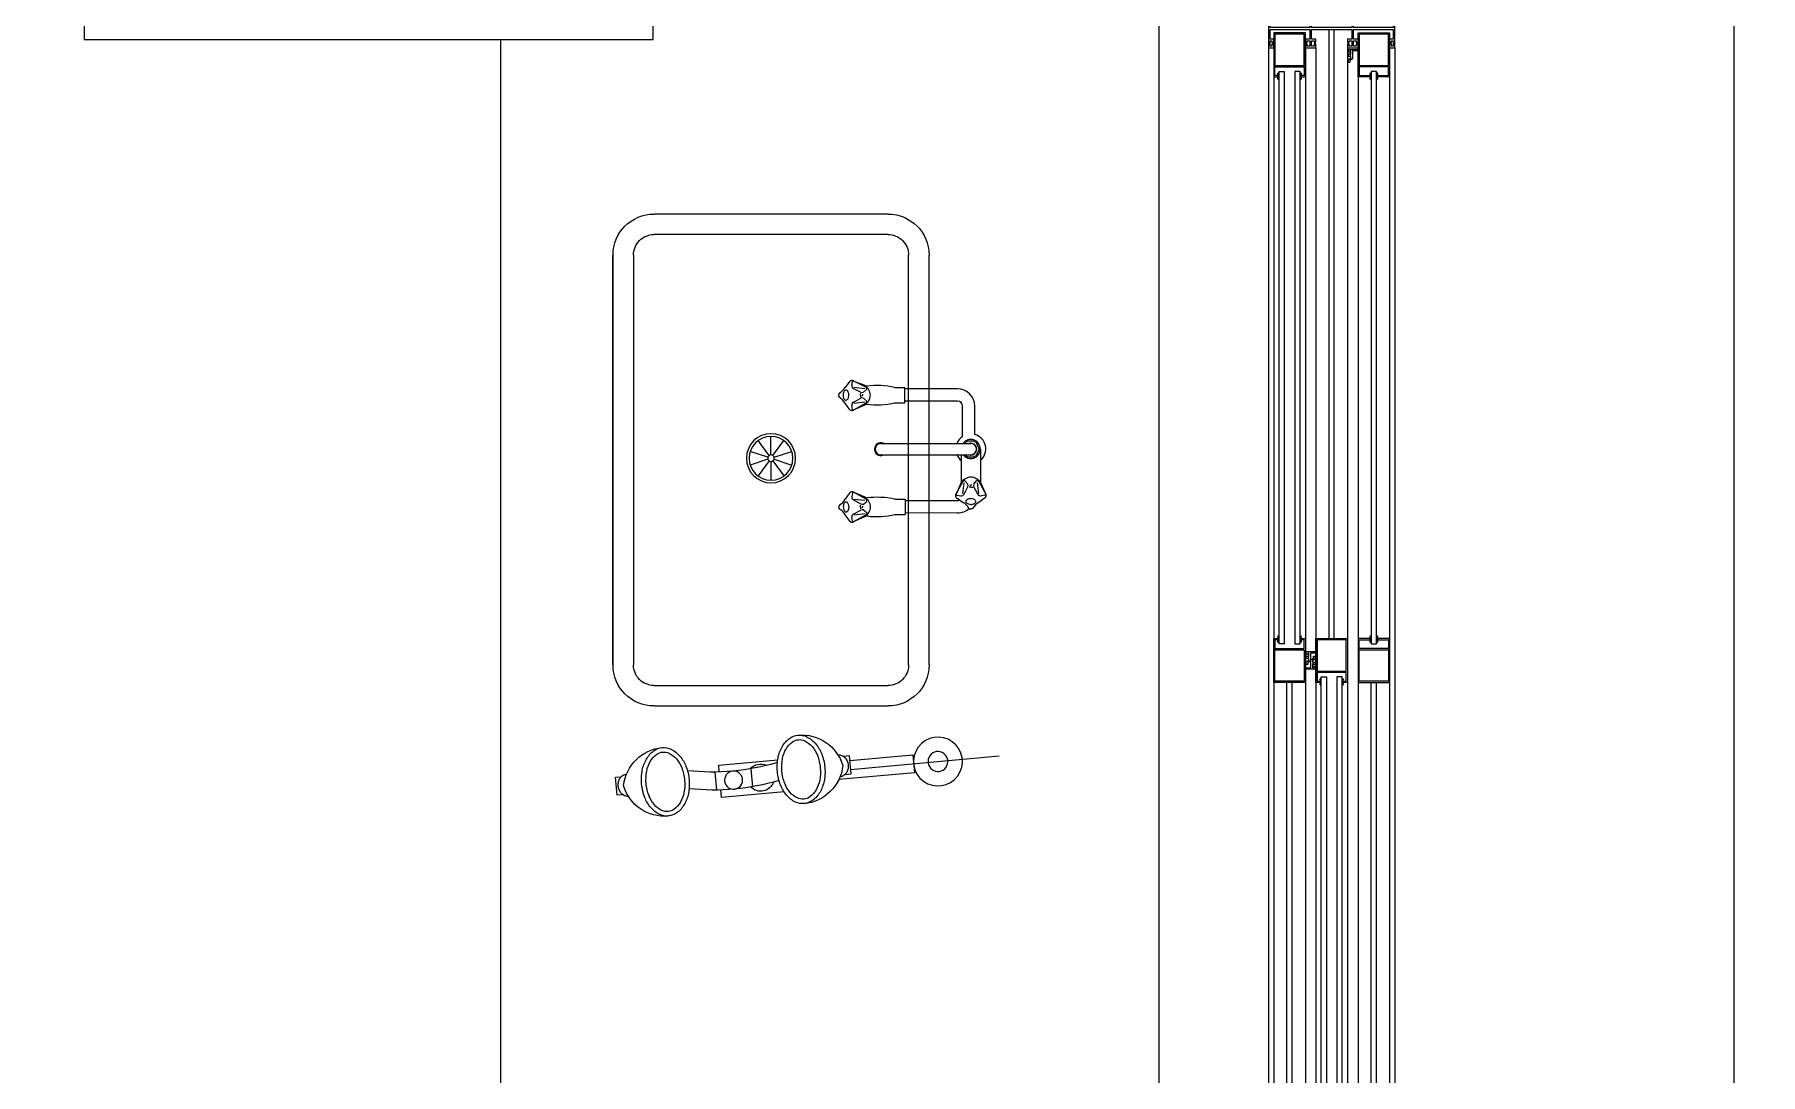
# Model space of a CAD drawing. Header units: millimetres. Extents: x -661525 to 498941, y 282148 to 1359693.
# Drawn here: x -225120 to -223154, y 611056 to 612241 of the extents above; entities that cross this region are included whole.
import ezdxf

# ---------------------------------------------------------------- set-up
doc = ezdxf.new("R2010")
doc.units = ezdxf.units.MM
doc.header["$LTSCALE"] = 2.5
doc.layers.get('0').update_dxf_attribs({"linetype": 'CONTINUOUS'})
for name, color, linetype in [('A-ALU-SECTION', 11, 'CONTINUOUS'), ('A-ANNO-DIMS-100', 11, 'CONTINUOUS'), ('A-ELEV', 8, 'CONTINUOUS'), ('A-ELEV-MEDM', 34, 'CONTINUOUS'), ('A-ELEV-THIN', 8, 'CONTINUOUS'), ('A-GLAZ', 5, 'CONTINUOUS'), ('A-WALL-JAMB', 11, 'CONTINUOUS'), ('A-WALL-PLAS', 8, 'CONTINUOUS'), ('I-FURN', 14, 'CONTINUOUS'), ('I-SECT', 3, 'CONTINUOUS')]:
    doc.layers.add(name, color=color, linetype=linetype)
doc.layers.add('lab furniture', color=34, linetype='CONTINUOUS', lineweight=18)
doc.layers.add('Wall - Stone Hatch', color=252, linetype='CONTINUOUS', lineweight=13)

# ---------------------------------------------------------------- blocks, each defined once
blk = doc.blocks.new('W06-144')
at = {"layer": 'Wall - Stone Hatch'}
h = blk.add_hatch(dxfattribs=at)
h.set_pattern_fill('ANSI36', color=8, scale=0.8, style=0)
h.set_pattern_definition([(45, (321517.9877, 982238.3313), (1.3470384, 4.9391409), [6.35, -1.27, 0, -1.27])])
h.paths.add_polyline_path([(324665.8, 973997.4), (324665.8, 974135.4), (324646.8, 974135.4), (324646.8, 973997.4)], flags=16)
h.paths.add_polyline_path([(324668.8, 973994.4), (324668.8, 974138.4), (324643.8, 974138.4), (324643.8, 973994.4)])
h = blk.add_hatch(dxfattribs=at)
h.set_pattern_fill('ANSI36', color=8, scale=0.8, style=0)
h.set_pattern_definition([(45, (322783.7761, 973994.366), (1.3470384, 4.9391409), [6.35, -1.27, 0, -1.27])])
h.paths.add_polyline_path([(326121.8, 973997.4), (326121.8, 974135.4), (326140.8, 974135.4), (326140.8, 973997.4)], flags=16)
h.paths.add_polyline_path([(326118.8, 973994.4), (326118.8, 974138.4), (326143.8, 974138.4), (326143.8, 973994.4)])
at = {"layer": 'A-ALU-SECTION', "color": 8}
for points in [[(324727.8, 974127.7), (324726.4, 974127.7), (324726.4, 974131), (324716.4, 974131), (324716.4, 974097.8), (324726.4, 974097.8), (324726.4, 974101), (324727.8, 974101), (324727.8, 974096.4), (324677.8, 974096.4), (324677.8, 974132.4), (324727.8, 974132.4), (324727.8, 974127.7)], [(324715, 974097.8), (324679.2, 974097.8), (324679.2, 974131), (324715, 974131), (324715, 974097.8)], [(325367.4, 974127.7), (325368.8, 974127.7), (325368.8, 974131), (325378.8, 974131), (325378.8, 974097.8), (325368.8, 974097.8), (325368.8, 974101), (325367.4, 974101), (325367.4, 974096.4), (325400.7, 974096.4), (325400.7, 974090.2), (325391.9, 974090.2), (325389.9, 974087.2), (325387.6, 974087.2), (325387.6, 974085.4), (325390.9, 974085.4), (325392.9, 974088.4), (325394.5, 974088.4), (325394.5, 974085.4), (325397.3, 974085.4), (325397.3, 974087.2), (325396.3, 974087.2), (325396.3, 974088.4), (325400.7, 974088.4), (325400.7, 974087.2), (325399.3, 974087.2), (325399.3, 974085.4), (325402.5, 974085.4), (325402.5, 974096.4), (325417.4, 974096.4), (325417.4, 974132.4), (325367.4, 974132.4), (325367.4, 974127.7)], [(325380.2, 974097.8), (325416, 974097.8), (325416, 974131), (325380.2, 974131), (325380.2, 974097.8)], [(325417.4, 974053), (325416, 974053), (325416, 974049.8), (325406, 974049.8), (325406, 974083), (325416, 974083), (325416, 974079.7), (325417.4, 974079.7), (325417.4, 974084.4), (325384.1, 974084.4), (325384.1, 974090.6), (325393, 974090.6), (325395, 974093.6), (325397.2, 974093.6), (325397.2, 974095.4), (325394, 974095.4), (325392, 974092.4), (325390.3, 974092.4), (325390.3, 974095.4), (325387.5, 974095.4), (325387.5, 974093.6), (325388.5, 974093.6), (325388.5, 974092.4), (325384.1, 974092.4), (325384.1, 974093.6), (325385.5, 974093.6), (325385.5, 974095.4), (325382.3, 974095.4), (325382.3, 974084.4), (325367.4, 974084.4), (325367.4, 974048.4), (325417.4, 974048.4), (325417.4, 974053)], [(325404.6, 974049.8), (325368.8, 974049.8), (325368.8, 974083), (325404.6, 974083), (325404.6, 974049.8)], [(326059.8, 974079.7), (326061.2, 974079.7), (326061.2, 974083), (326071.2, 974083), (326071.2, 974049.8), (326061.2, 974049.8), (326061.2, 974053), (326059.8, 974053), (326059.8, 974048.4), (326089.2, 974048.4), (326089.2, 974042.2), (326080.4, 974042.2), (326078.4, 974039.2), (326076.1, 974039.2), (326076.1, 974037.4), (326079.3, 974037.4), (326081.3, 974040.4), (326083, 974040.4), (326083, 974037.4), (326085.8, 974037.4), (326085.8, 974039.2), (326084.8, 974039.2), (326084.8, 974040.4), (326089.2, 974040.4), (326089.2, 974039.2), (326087.8, 974039.2), (326087.8, 974037.4), (326091, 974037.4), (326091, 974048.4), (326109.8, 974048.4), (326109.8, 974084.4), (326059.8, 974084.4), (326059.8, 974079.7)], [(326072.6, 974049.8), (326108.4, 974049.8), (326108.4, 974083), (326072.6, 974083), (326072.6, 974049.8)], [(324727.8, 974014), (324726.4, 974014), (324726.4, 974001.8), (324716.4, 974001.8), (324716.4, 974035), (324726.4, 974035), (324726.4, 974022.7), (324727.8, 974022.7), (324727.8, 974036.4), (324698.4, 974036.4), (324698.4, 974042.6), (324707.2, 974042.6), (324709.2, 974045.6), (324711.5, 974045.6), (324711.5, 974047.4), (324708.2, 974047.4), (324706.2, 974044.4), (324704.6, 974044.4), (324704.6, 974047.4), (324701.8, 974047.4), (324701.8, 974045.6), (324702.8, 974045.6), (324702.8, 974044.4), (324698.4, 974044.4), (324698.4, 974045.6), (324699.8, 974045.6), (324699.8, 974047.4), (324696.6, 974047.4), (324696.6, 974036.4), (324677.8, 974036.4), (324677.8, 974000.4), (324727.8, 974000.4), (324727.8, 974014)], [(324715, 974001.8), (324679.2, 974001.8), (324679.2, 974035), (324715, 974035), (324715, 974001.8)], [(325367.4, 974014), (325368.8, 974014), (325368.8, 974001.8), (325378.8, 974001.8), (325378.8, 974035), (325368.8, 974035), (325368.8, 974022.7), (325367.4, 974022.7), (325367.4, 974036.4), (325417.4, 974036.4), (325417.4, 974000.4), (325367.4, 974000.4), (325367.4, 974014)], [(325380.2, 974001.8), (325416, 974001.8), (325416, 974035), (325380.2, 974035), (325380.2, 974001.8)]]:
    blk.add_lwpolyline(points, dxfattribs=at)
blk.add_lwpolyline([(325373.6, 974015.4), (324721.6, 974015.4), (324721.6, 974021.4), (325373.6, 974021.4)], close=True, dxfattribs=at)
at = {"layer": 'A-ELEV-MEDM', "color": 8}
for centre, start, end in [((324724.4, 974126.4), 359.7081, 180.2928), ((324727.1, 974126.4), 359.1234, 180.8775), ((324729.8, 974126.4), 359.1234, 180.8775), ((325365.4, 974126.4), 359.1225, 180.8766), ((325368.1, 974126.4), 359.1225, 180.8766), ((325370.8, 974126.4), 359.7072, 180.2919), ((324724.4, 974102.4), 179.7081, 0.2928), ((324727.1, 974102.4), 179.1234, 0.8775), ((324729.8, 974102.4), 179.1234, 0.8775), ((325365.4, 974102.4), 179.1225, 0.8766), ((325368.1, 974102.4), 179.1225, 0.8766), ((325370.8, 974102.4), 179.7072, 0.2919), ((325414, 974078.4), 359.7081, 180.2928), ((325416.7, 974078.4), 359.1234, 180.8775), ((325419.4, 974078.4), 359.1234, 180.8775), ((326057.8, 974078.4), 359.1225, 180.8766), ((326060.5, 974078.4), 359.1225, 180.8766), ((326063.2, 974078.4), 359.7072, 180.2919), ((325414, 974054.4), 179.7081, 0.2928), ((325416.7, 974054.4), 179.1234, 0.8775), ((325419.4, 974054.4), 179.1234, 0.8775), ((326057.8, 974054.4), 179.1225, 0.8766), ((326060.5, 974054.4), 179.1225, 0.8766), ((326063.2, 974054.4), 179.7072, 0.2919), ((324724.4, 974021.3), 359.7081, 180.2928), ((324724.4, 974015.4), 179.7072, 0.2919), ((324727.1, 974021.4), 359.1234, 180.8775), ((324727.1, 974015.4), 179.1225, 0.8766), ((324729.8, 974021.4), 359.1234, 180.8775), ((324729.8, 974015.4), 179.1225, 0.8766), ((325365.4, 974021.4), 359.1225, 180.8766), ((325365.4, 974015.4), 179.1234, 0.8775), ((325368.1, 974021.4), 359.1225, 180.8766), ((325368.1, 974015.4), 179.1234, 0.8775), ((325370.8, 974021.3), 359.7072, 180.2919), ((325370.8, 974015.4), 179.7081, 0.2928)]:
    blk.add_arc(centre, 1.34, start, end, dxfattribs=at)
at = {"layer": 'A-ELEV-THIN', "color": 8}
for p, q in [((324665.8, 974135.4), (324646.8, 973997.4)), ((324646.8, 974135.4), (324665.8, 973997.4)), ((324694.8, 974138.4), (326092.8, 974138.4)), ((324694.8, 974132.4), (326092.8, 974132.4)), ((326121.8, 974135.4), (326140.8, 973997.4)), ((326140.8, 974135.4), (326121.8, 973997.4)), ((326113.8, 974117.4), (325417.4, 974117.4)), ((326113.8, 974111.4), (325417.4, 974111.4)), ((324694.8, 974096.4), (326092.8, 974096.4)), ((325367.4, 974069.4), (324673.8, 974069.4)), ((324694.8, 974084.4), (326092.8, 974084.4)), ((325367.4, 974063.4), (324673.8, 974063.4)), ((324694.8, 974048.4), (326092.8, 974048.4)), ((324694.8, 974036.4), (326092.8, 974036.4)), ((326113.8, 974021.4), (325417.4, 974021.4)), ((326113.8, 974015.4), (325417.4, 974015.4)), ((324694.8, 974000.4), (326092.8, 974000.4)), ((324694.8, 973994.4), (326092.8, 973994.4))]:
    blk.add_line(p, q, dxfattribs=at)
at = {"layer": 'A-GLAZ', "color": 4}
for points in [[(325373.6, 974126.4), (324721.6, 974126.4), (324721.6, 974120.4), (325373.6, 974120.4)], [(325373.6, 974102.4), (324721.6, 974102.4), (324721.6, 974108.4), (325373.6, 974108.4)], [(326066, 974078.4), (325411.2, 974078.4), (325411.2, 974072.4), (326066, 974072.4)], [(326066, 974054.4), (325411.2, 974054.4), (325411.2, 974060.4), (326066, 974060.4)]]:
    blk.add_lwpolyline(points, close=True, dxfattribs=at)
at = {"layer": 'A-WALL-JAMB', "color": 8}
for points in [[(324668.8, 973994.4), (324668.8, 974138.4), (324643.8, 974138.4), (324643.8, 973994.4), (324668.8, 973994.4)], [(326118.8, 973994.4), (326118.8, 974138.4), (326143.8, 974138.4), (326143.8, 973994.4), (326118.8, 973994.4)]]:
    blk.add_lwpolyline(points, dxfattribs=at)
for points in [[(324665.8, 973997.4), (324665.8, 974135.4), (324646.8, 974135.4), (324646.8, 973997.4)], [(326121.8, 973997.4), (326121.8, 974135.4), (326140.8, 974135.4), (326140.8, 973997.4)]]:
    blk.add_lwpolyline(points, close=True, dxfattribs=at)
at = {"layer": 'I-SECT', "color": 8}
for points in [[(324673.8, 974041.4), (324673.8, 973996.4), (324684.8, 973996.4), (324684.8, 974000.4), (324688.8, 974000.4), (324688.8, 973998.4), (324686.8, 973998.4), (324686.8, 973996.4), (324692.8, 973996.4), (324692.8, 973998.4), (324690.8, 973998.4), (324690.8, 974000.4), (324694.8, 974000.4), (324694.8, 973994.4), (324668.8, 973994.4), (324668.8, 973996.4), (324671.8, 973996.4), (324671.8, 974041.4), (324668.8, 974041.4), (324668.8, 974043.4), (324671.8, 974043.4), (324671.8, 974089.4), (324668.8, 974089.4), (324668.8, 974091.4), (324671.8, 974091.4), (324671.8, 974136.4), (324668.8, 974136.4), (324668.8, 974138.4), (324694.8, 974138.4), (324694.8, 974132.4), (324690.8, 974132.4), (324690.8, 974134.4), (324692.8, 974134.4), (324692.8, 974136.4), (324686.8, 974136.4), (324686.8, 974134.4), (324688.8, 974134.4), (324688.8, 974132.4), (324684.8, 974132.4), (324684.8, 974136.4), (324673.8, 974136.4), (324673.8, 974091.4), (324684.8, 974091.4), (324684.8, 974096.4), (324688.8, 974096.4), (324688.8, 974094.4), (324686.8, 974094.4), (324686.8, 974091.4), (324692.8, 974091.4), (324692.8, 974094.4), (324690.8, 974094.4), (324690.8, 974096.4), (324694.8, 974096.4), (324694.8, 974084.4), (324690.8, 974084.4), (324690.8, 974086.4), (324692.8, 974086.4), (324692.8, 974089.4), (324686.8, 974089.4), (324686.8, 974086.4), (324688.8, 974086.4), (324688.8, 974084.4), (324684.8, 974084.4), (324684.8, 974089.4), (324673.8, 974089.4), (324673.8, 974043.4), (324684.8, 974043.4), (324684.8, 974048.4), (324688.8, 974048.4), (324688.8, 974046.4), (324686.8, 974046.4), (324686.8, 974043.4), (324692.8, 974043.4), (324692.8, 974046.4), (324690.8, 974046.4), (324690.8, 974048.4), (324694.8, 974048.4), (324694.8, 974036.4), (324690.8, 974036.4), (324690.8, 974038.4), (324692.8, 974038.4), (324692.8, 974041.4), (324686.8, 974041.4), (324686.8, 974038.4), (324688.8, 974038.4), (324688.8, 974036.4), (324684.8, 974036.4), (324684.8, 974041.4), (324673.8, 974041.4)], [(326113.8, 974041.4), (326113.8, 973996.4), (326102.8, 973996.4), (326102.8, 974000.4), (326098.8, 974000.4), (326098.8, 973998.4), (326100.8, 973998.4), (326100.8, 973996.4), (326094.8, 973996.4), (326094.8, 973998.4), (326096.8, 973998.4), (326096.8, 974000.4), (326092.8, 974000.4), (326092.8, 973994.4), (326118.8, 973994.4), (326118.8, 973996.4), (326115.8, 973996.4), (326115.8, 974041.4), (326118.8, 974041.4), (326118.8, 974043.4), (326115.8, 974043.4), (326115.8, 974089.4), (326118.8, 974089.4), (326118.8, 974091.4), (326115.8, 974091.4), (326115.8, 974136.4), (326118.8, 974136.4), (326118.8, 974138.4), (326092.8, 974138.4), (326092.8, 974132.4), (326096.8, 974132.4), (326096.8, 974134.4), (326094.8, 974134.4), (326094.8, 974136.4), (326100.8, 974136.4), (326100.8, 974134.4), (326098.8, 974134.4), (326098.8, 974132.4), (326102.8, 974132.4), (326102.8, 974136.4), (326113.8, 974136.4), (326113.8, 974091.4), (326102.8, 974091.4), (326102.8, 974096.4), (326098.8, 974096.4), (326098.8, 974094.4), (326100.8, 974094.4), (326100.8, 974091.4), (326094.8, 974091.4), (326094.8, 974094.4), (326096.8, 974094.4), (326096.8, 974096.4), (326092.8, 974096.4), (326092.8, 974084.4), (326096.8, 974084.4), (326096.8, 974086.4), (326094.8, 974086.4), (326094.8, 974089.4), (326100.8, 974089.4), (326100.8, 974086.4), (326098.8, 974086.4), (326098.8, 974084.4), (326102.8, 974084.4), (326102.8, 974089.4), (326113.8, 974089.4), (326113.8, 974043.4), (326102.8, 974043.4), (326102.8, 974048.4), (326098.8, 974048.4), (326098.8, 974046.4), (326100.8, 974046.4), (326100.8, 974043.4), (326094.8, 974043.4), (326094.8, 974046.4), (326096.8, 974046.4), (326096.8, 974048.4), (326092.8, 974048.4), (326092.8, 974036.4), (326096.8, 974036.4), (326096.8, 974038.4), (326094.8, 974038.4), (326094.8, 974041.4), (326100.8, 974041.4), (326100.8, 974038.4), (326098.8, 974038.4), (326098.8, 974036.4), (326102.8, 974036.4), (326102.8, 974041.4), (326113.8, 974041.4)]]:
    blk.add_lwpolyline(points, dxfattribs=at)

msp = doc.modelspace()

# ---------------------------------------------------------------- linework, layer by layer
at = {"color": 1, "linetype": 'ByBlock'}
for p, q in [((-224191.7, 611413.9), (-224119.9, 611420.4)), ((-224119.9, 611420.4), (-224118, 611399.9)), ((-224345.6, 611400.7), (-224343.7, 611380.2)), ((-224341.1, 611408.5), (-224273.8, 611414.7)), ((-224340.4, 611400.8), (-224341.1, 611408.5)), ((-224304.6, 611404.4), (-224302.7, 611383.9)), ((-224118, 611399.9), (-224204.2, 611392.1)), ((-224192.2, 611419), (-224198.9, 611418.4)), ((-224190.3, 611398.5), (-224192.2, 611419)), ((-224190.8, 611403.6), (-224021.6, 611419.1)), ((-224458.8, 611394.7), (-224452, 611395.3)), ((-224456.9, 611374.2), (-224458.8, 611394.7)), ((-224337.8, 611371.6), (-224338.6, 611380.3)), ((-224197.1, 611397.9), (-224190.3, 611398.5)), ((-224450.1, 611374.8), (-224456.9, 611374.2)), ((-224266.6, 611378.1), (-224337.8, 611371.6))]:
    msp.add_line(p, q, dxfattribs=at)
at = {"color": 1, "linetype": 'ByBlock', "extrusion": (0, 0, -1)}
for centre, major_axis, start_param, end_param in [((-224242.5, 611414.5), (22.3, 20.5), 4.398881, 4.824919), ((-224249, 611423.6), (14.1, 12.9), 4.824921, 5.36347), ((-224246.4, 611394), (36, 33), 5.364691, 6.734164), ((-224249, 611423.6), (14.1, 12.9), 5.363474, 5.902023), ((-224253.9, 611413.5), (22.3, 20.5), 5.90202, 6.328058), ((-224091.3, 611412.7), (20.5, 18.8), 1.570795, 7.85398), ((-224400.9, 611379.9), (36, 33), 3.992775, 5.362248), ((-224397.1, 611400.4), (22.3, 20.5), 4.398884, 4.824922), ((-224397.1, 611400.4), (18.5, 17), 4.398882, 4.82492), ((-224403.6, 611409.5), (14.1, 12.9), 4.824916, 5.363465), ((-224403.6, 611409.5), (10.3, 9.5), 4.824925, 5.363474), ((-224403.6, 611409.5), (14.1, 12.9), 5.363471, 5.902021), ((-224403.6, 611409.5), (10.3, 9.5), 5.363476, 5.902026), ((-224408.5, 611399.4), (18.5, 17), 5.90202, 6.328058), ((-224408.5, 611399.4), (22.3, 20.5), 5.902018, 6.328056), ((-224232.9, 611409.1), (30.5, 27.9), 4.072319, 4.398882), ((-224232.9, 611409.1), (26.7, 24.5), 4.072311, 4.398875), ((-224242.5, 611414.5), (18.5, 17), 4.398882, 4.82492), ((-224249, 611423.6), (10.3, 9.5), 4.824918, 5.363468), ((-224249, 611423.6), (10.3, 9.5), 5.363468, 5.902018), ((-224253.9, 611413.5), (18.5, 17), 5.902018, 6.328055), ((-224262.3, 611406.4), (26.7, 24.5), 0.044871, 0.371435), ((-224262.3, 611406.4), (30.5, 27.9), 0.044872, 0.371435), ((-224276.2, 611401), (37.7, 34.5), 0.371421, 0.651067), ((-224276.2, 611401), (41.5, 38), 0.371434, 0.65108), ((-224204.4, 611411.4), (6.49, 5.95), 5.363466, 5.824853), ((-224205.1, 611409.5), (8.01, 7.34), 5.824846, 6.239637), ((-224091.3, 611412.7), (8.35, 7.65), 1.570797298100033, 7.85398260527962), ((-224372.8, 611392.2), (41.5, 38), 3.792684, 4.072329), ((-224387.5, 611395), (30.5, 27.9), 4.072318, 4.398882), ((-224372.8, 611392.2), (37.7, 34.5), 3.792678, 4.072324), ((-224387.5, 611395), (26.7, 24.5), 4.072321, 4.398885), ((-224416.9, 611392.3), (26.7, 24.5), 0.044872, 0.371435), ((-224416.9, 611392.3), (30.5, 27.9), 0.04487, 0.371433), ((-224430.8, 611386.9), (37.7, 34.5), 0.371438, 0.651084), ((-224430.8, 611386.9), (41.5, 38), 0.371424, 0.65107), ((-224348.6, 611660.3), (191.4, 175.4), 2.022399, 2.421354), ((-224324.1, 611391.5), (7.59, 6.96), 1.570797, 7.853982), ((-224293.3, 611394.3), (11.4, 10.4), 4.592533, 5.906518), ((-224218.2, 611406.3), (41.5, 38), 3.792666, 4.072311), ((-224218.2, 611406.3), (41.5, 38), 3.513034, 3.792679), ((-224218.2, 611406.3), (37.7, 34.5), 3.792678, 4.072324), ((-224218.2, 611406.3), (37.7, 34.5), 3.513023, 3.792668), ((-224248.2, 611413.3), (36, 33), 0.851183, 2.220656), ((-224276.2, 611401), (37.7, 34.5), 0.651074, 0.930719), ((-224276.2, 611401), (41.5, 38), 0.651082, 0.930727), ((-224206.4, 611408.2), (9.38, 8.6), 6.239653, 6.601973), ((-224206.3, 611406.6), (9.38, 8.6), 0.983373, 1.345693), ((-224208.6, 611407.2), (11.1, 10.2), 0.318779, 0.651076), ((-224208.6, 611407.2), (11.1, 10.2), 0.651088, 0.983385), ((-224440.5, 611386.1), (11.1, 10.2), 3.792683, 4.12498), ((-224440.5, 611386.1), (11.1, 10.2), 3.460372, 3.792669), ((-224442.8, 611386.6), (9.38, 8.6), 4.124965, 4.487286), ((-224444.3, 611387.7), (8.01, 7.34), 4.487289, 4.90208), ((-224445.4, 611389.4), (6.49, 5.95), 4.90208, 5.363468), ((-224402.7, 611399.2), (36, 33), 2.223098, 3.592571), ((-224372.8, 611392.2), (41.5, 38), 3.513035, 3.79268), ((-224372.8, 611392.2), (37.7, 34.5), 3.513024, 3.79267), ((-224430.8, 611386.9), (37.7, 34.5), 0.651077, 0.930722), ((-224430.8, 611386.9), (41.5, 38), 0.651072, 0.930718), ((-224346.7, 611639.8), (191.4, 175.4), 2.022399, 2.421354), ((-224293.3, 611394.3), (11.4, 10.4), 1.07652, 3.120709), ((-224232.1, 611400.9), (30.5, 27.9), 3.186463, 3.513026), ((-224232.1, 611400.9), (26.7, 24.5), 3.186464, 3.513028), ((-224252, 611392.8), (18.5, 17), 1.257289, 1.683326), ((-224261.6, 611398.2), (26.7, 24.5), 0.930735, 1.257299), ((-224261.6, 611398.2), (30.5, 27.9), 0.930728, 1.257292), ((-224203.7, 611403.8), (6.49, 5.95), 1.760489, 2.221877), ((-224204.8, 611405.6), (8.01, 7.34), 1.345701, 1.760492), ((-224442.6, 611385.1), (9.38, 8.6), 3.098054, 3.460374), ((-224443.9, 611383.8), (8.01, 7.34), 2.683259, 3.09805), ((-224444.7, 611381.8), (6.49, 5.95), 2.221883, 2.68327), ((-224386.7, 611386.8), (30.5, 27.9), 3.186465, 3.513028), ((-224386.7, 611386.8), (26.7, 24.5), 3.186465, 3.513029), ((-224395.2, 611379.7), (22.3, 20.5), 2.760425, 3.186463), ((-224395.2, 611379.7), (18.5, 17), 2.760424, 3.186461), ((-224406.6, 611378.7), (18.5, 17), 1.257288, 1.683326), ((-224406.6, 611378.7), (22.3, 20.5), 1.257291, 1.683328), ((-224416.2, 611384.1), (26.7, 24.5), 0.930721, 1.257285), ((-224416.2, 611384.1), (30.5, 27.9), 0.930728, 1.257292), ((-224240.6, 611393.8), (22.3, 20.5), 2.760426, 3.186463), ((-224240.6, 611393.8), (18.5, 17), 2.760427, 3.186465), ((-224245.4, 611383.8), (14.1, 12.9), 2.221877, 2.760426), ((-224245.4, 611383.8), (10.3, 9.5), 2.221869, 2.760419), ((-224245.4, 611383.8), (10.3, 9.5), 1.683327, 2.221877), ((-224245.4, 611383.8), (14.1, 12.9), 1.683329, 2.221879), ((-224252, 611392.8), (22.3, 20.5), 1.25729, 1.683328), ((-224400, 611369.7), (14.1, 12.9), 2.221874, 2.760423), ((-224400, 611369.7), (10.3, 9.5), 2.221878, 2.760427), ((-224400, 611369.7), (10.3, 9.5), 1.68333, 2.221879), ((-224400, 611369.7), (14.1, 12.9), 1.683327, 2.221876)]:
    msp.add_ellipse(centre, major_axis=major_axis, ratio=0.999997, start_param=start_param, end_param=end_param, dxfattribs=at)
at = {"layer": 'A-ANNO-DIMS-100'}
msp.add_lwpolyline([(-231973.4, 608044.1), (-230639.7, 608044.1), (-222180.3, 608044.1), (-222180.3, 622856.4), (-233539.7, 622856.4), (-233539.7, 621856.4), (-223184.7, 621856.4), (-223184.7, 609989.8), (-232569.7, 607912.1)], dxfattribs=at)
at = {"layer": 'A-ELEV'}
for points in [[(-223184.7, 620746.4), (-223184.7, 610806.4)], [(-223839.7, 612252.4), (-223839.7, 610776.4), (-223826.7, 610776.4)]]:
    msp.add_lwpolyline(points, dxfattribs=at)
at = {"layer": 'A-WALL-PLAS'}
msp.add_lwpolyline([(-223720.7, 613588.4), (-223720.7, 613600.4), (-223838.7, 613600.4), (-223838.7, 613482.7), (-225063.7, 613482.7), (-225063.7, 612234.7), (-224415.7, 612234.7), (-224415.7, 612252.4), (-223720.7, 612252.4), (-223720.7, 612264.4)], dxfattribs=at)
at = {"layer": 'I-FURN'}
msp.add_line((-224589.7, 612234.7), (-224589.7, 610340.4), dxfattribs=at)
at = {"layer": 'lab furniture', "color": 8}
for p, q in [((-224148.1, 612036), (-224414.8, 612036)), ((-224148.1, 612012.7), (-224414.8, 612012.7)), ((-224461.5, 611989.4), (-224461.5, 611522.6)), ((-224461.5, 611522.6), (-224461.5, 611989.4)), ((-224438.1, 611989.4), (-224438.1, 611522.6)), ((-224124.8, 611802.6), (-224124.8, 611989.4)), ((-224101.5, 611802.7), (-224101.5, 611989.4)), ((-224191.7, 611845.7), (-224197.1, 611838.7)), ((-224188.9, 611845.1), (-224189.6, 611841.4)), ((-224173.4, 611838.9), (-224187.7, 611846.1)), ((-224187.5, 611837.6), (-224179.2, 611833.3)), ((-224187.2, 611838.8), (-224174.7, 611837.3)), ((-224174.4, 611840.9), (-224186.1, 611845.2)), ((-224176.3, 611833.1), (-224172.7, 611836.2)), ((-224140.6, 611838.6), (-224129, 611838.6)), ((-224129, 611821.2), (-224129, 611838.6)), ((-224069.1, 611837), (-224129, 611836.9)), ((-224204.3, 611831.2), (-224204.3, 611829.8)), ((-224204.3, 611828.4), (-224204.3, 611829.8)), ((-224191.6, 611813.2), (-224197.1, 611820.9)), ((-224188.8, 611813.7), (-224189.5, 611818.2)), ((-224173.3, 611820.7), (-224187.6, 611812.8)), ((-224187.5, 611822), (-224179.2, 611826.3)), ((-224187.2, 611820.8), (-224174.7, 611822.3)), ((-224174.4, 611818.7), (-224186, 611813.7)), ((-224179.6, 611829.8), (-224179.7, 611831.9)), ((-224179.6, 611829.8), (-224179.7, 611827.7)), ((-224177.4, 611830.9), (-224177.3, 611829.8)), ((-224177.4, 611828.7), (-224177.3, 611829.8)), ((-224176.3, 611826.5), (-224172.7, 611823.4)), ((-224140.6, 611821.2), (-224129, 611821.2)), ((-224069.1, 611823), (-224129, 611822.9)), ((-224063.3, 611782.7), (-224063.3, 611817.3)), ((-224049.3, 611784.9), (-224049.3, 611817.3)), ((-224124.8, 611522.6), (-224124.8, 611807.3)), ((-224101.5, 611522.6), (-224101.5, 611807.3)), ((-224283.7, 611761), (-224296.1, 611778.1)), ((-224281.5, 611761.7), (-224281.5, 611782.9)), ((-224279.3, 611761), (-224266.8, 611778.1)), ((-224156.2, 611774.8), (-224053.9, 611775)), ((-224059.9, 611775.7), (-224060.4, 611774.9)), ((-224050.6, 611777.3), (-224057.2, 611777.3)), ((-224044.6, 611770.1), (-224047.9, 611775.8)), ((-224285, 611759.2), (-224305.1, 611765.7)), ((-224285, 611756.9), (-224305.1, 611750.3)), ((-224283.7, 611755), (-224296.1, 611737.9)), ((-224281.5, 611754.3), (-224281.5, 611733.1)), ((-224279.3, 611755), (-224266.8, 611737.9)), ((-224277.9, 611759.2), (-224257.8, 611765.7)), ((-224277.9, 611756.9), (-224257.8, 611750.3)), ((-224156.2, 611761.8), (-224053.9, 611762)), ((-224064.8, 611762), (-224064.7, 611730.6)), ((-224060.4, 611762), (-224059.9, 611761.2)), ((-224057.1, 611759.6), (-224050.6, 611759.6)), ((-224047.8, 611761.2), (-224044.6, 611766.9)), ((-224043, 611768.5), (-224042.9, 611730.7)), ((-224191.5, 611719.1), (-224196.9, 611711.4)), ((-224188.7, 611718.6), (-224189.3, 611714.2)), ((-224173.1, 611711.6), (-224187.5, 611719.5)), ((-224174.2, 611713.6), (-224185.8, 611718.6)), ((-224062.9, 611731.5), (-224070.8, 611717.1)), ((-224062.9, 611731.5), (-224070.8, 611717.1)), ((-224064.9, 611730.4), (-224069.9, 611718.8)), ((-224064.9, 611730.4), (-224069.9, 611718.8)), ((-224069.8, 611716), (-224065.4, 611715.3)), ((-224069.8, 611716), (-224065.4, 611715.3)), ((-224062.8, 611717.7), (-224061.3, 611730.2)), ((-224062.8, 611717.7), (-224061.3, 611730.2)), ((-224061.6, 611717.3), (-224057.3, 611725.6)), ((-224061.6, 611717.3), (-224060.3, 611719.9)), ((-224057.1, 611728.5), (-224060.2, 611732.1)), ((-224053.8, 611725.2), (-224055.9, 611725.2)), ((-224054.9, 611727.5), (-224053.8, 611727.5)), ((-224052.7, 611727.5), (-224053.8, 611727.5)), ((-224053.8, 611725.2), (-224051.7, 611725.2)), ((-224050.5, 611728.5), (-224047.4, 611732.2)), ((-224046, 611717.3), (-224050.3, 611725.6)), ((-224046, 611717.3), (-224047.3, 611719.9)), ((-224044.8, 611717.7), (-224046.3, 611730.2)), ((-224044.8, 611717.7), (-224046.3, 611730.2)), ((-224044.7, 611731.5), (-224036.8, 611717.2)), ((-224044.7, 611731.5), (-224036.8, 611717.2)), ((-224042.7, 611730.4), (-224037.7, 611718.8)), ((-224042.7, 611730.4), (-224037.7, 611718.8)), ((-224037.7, 611716), (-224042.2, 611715.3)), ((-224037.7, 611716), (-224042.2, 611715.3)), ((-224204.1, 611703.9), (-224204.1, 611702.5)), ((-224204.1, 611701.1), (-224204.1, 611702.5)), ((-224187.3, 611710.3), (-224179, 611706.1)), ((-224187.3, 611694.7), (-224179, 611699)), ((-224187, 611711.5), (-224174.5, 611710.1)), ((-224186.9, 611693.5), (-224174.4, 611695)), ((-224179.4, 611702.5), (-224179.5, 611704.7)), ((-224179.4, 611702.5), (-224179.5, 611700.4)), ((-224177.1, 611703.6), (-224177.1, 611702.5)), ((-224177.1, 611701.5), (-224177.1, 611702.5)), ((-224176.1, 611705.8), (-224172.5, 611708.9)), ((-224176.1, 611699.3), (-224172.5, 611696.2)), ((-224140.4, 611711.3), (-224128.8, 611711.3)), ((-224128.8, 611711.3), (-224128.8, 611693.9)), ((-224068.9, 611709.7), (-224128.8, 611709.6)), ((-224068.9, 611695.7), (-224128.8, 611695.6)), ((-224070.4, 611713.2), (-224062.7, 611707.7)), ((-224070.4, 611713.2), (-224062.7, 611707.7)), ((-224055.2, 611700.6), (-224053.8, 611700.6)), ((-224052.4, 611700.6), (-224053.8, 611700.6)), ((-224037.2, 611713.2), (-224044.9, 611707.8)), ((-224037.2, 611713.2), (-224044.9, 611707.8)), ((-224191.4, 611685.9), (-224196.9, 611693.6)), ((-224188.6, 611686.5), (-224189.3, 611690.9)), ((-224173.1, 611693.5), (-224187.4, 611685.6)), ((-224174.2, 611691.5), (-224185.8, 611686.5)), ((-224140.4, 611693.9), (-224128.8, 611693.9)), ((-224414.8, 611499.3), (-224148.1, 611499.3)), ((-224414.8, 611476), (-224148.1, 611476))]:
    msp.add_line(p, q, dxfattribs=at)
for centre, radius, start, end in [((-224213.1, 611848.1), 18.5, 300.1992, 329.6348), ((-224190.8, 611829.8), 8.57, 160.4941, 172.9583), ((-224192.7, 611830.5), 6.55, 144.5322, 160.4941), ((-224195.5, 611832.5), 3.11, 121.2798, 144.5322), ((-224196, 611833.4), 2.06, 88.6914, 121.2798), ((-224196, 611833.4), 2.06, 56.103, 88.6914), ((-224196.6, 611832.5), 3.11, 32.8506, 56.103), ((-224199.5, 611830.7), 6.55, 16.8887, 32.8506), ((-224201.4, 611830.1), 8.57, 4.4245, 16.8887), ((-224189.4, 611842.9), 3.61, 61.3072, 128.5253), ((-224185.8, 611840.9), 3.77, 172.6935, 242.8056), ((-224187.9, 611845), 1.02, 61.3073, 171.4117), ((-224177.5, 611836.7), 3.76, 241.6329, 288.1206), ((-224182.9, 611829), 14.6, 3.2536, 54.4712), ((-224174.3, 611837.3), 1.89, 326.4205, 61.3074), ((-224160.5, 611753.6), 87.3, 76.8516, 97.8107), ((-224069.1, 611817.3), 19.7, 0.1014, 90.1014), ((-224203.3, 611831.2), 1.02, 120.1992, 180.1003), ((-224203.3, 611828.4), 1.02, 180.1003, 240.0015), ((-224213, 611811.4), 18.5, 30.5659, 60.0015), ((-224189.2, 611829.6), 10.1, 172.9583, 184.4245), ((-224190.1, 611829.6), 9.26, 184.4245, 196.8887), ((-224193.5, 611828.5), 5.66, 196.8887, 212.8506), ((-224195.2, 611827.5), 3.68, 212.8506, 236.103), ((-224196.2, 611826), 1.9, 236.103, 268.6914), ((-224196.2, 611826), 1.9, 268.6914, 301.2798), ((-224197.1, 611827.5), 3.68, 301.2798, 324.5322), ((-224198.7, 611828.6), 5.66, 324.5322, 340.4941), ((-224202.1, 611829.9), 9.26, 340.4941, 352.9583), ((-224203, 611830), 10.1, 352.9583, 4.4245), ((-224189.4, 611816), 3.61, 231.6754, 298.8934), ((-224185.8, 611818.7), 3.77, 117.3951, 187.5071), ((-224187.8, 611813.9), 1.02, 188.7889, 298.8933), ((-224177.5, 611823), 3.76, 72.0801, 118.5677), ((-224182.9, 611830.6), 14.6, 305.7295, 356.947), ((-224174.3, 611822.4), 1.89, 298.8932, 33.7802), ((-224160.8, 611906.1), 87.3, 262.3921, 283.3511), ((-224069.1, 611817.3), 5.76, 0.1014, 90.1014), ((-224156.2, 611768.3), 7.38, 61.506, 298.6968), ((-224156.2, 611768.3), 6.48, 90.1014, 270.1014), ((-224053.9, 611768.5), 17.1, 123.3758, 157.7677), ((-224053.9, 611768.5), 10.9, 216.525, 143.6778), ((-224053.9, 611768.5), 9.45, 110.3991, 129.8037), ((-224053.9, 611768.5), 6.79, 252.7402, 107.4626), ((-224053.9, 611768.5), 6.48, 270.1014, 90.1014), ((-224053.9, 611768.5), 9.45, 50.3991, 69.8037), ((-224053.9, 611768.5), 17.1, 309.8932, 74.3568), ((-224053.9, 611768.5), 17.1, 202.4351, 230.3096), ((-224053.9, 611768.5), 9.45, 230.3991, 249.8037), ((-224053.9, 611768.5), 9.45, 290.3991, 309.8037), ((-224053.9, 611768.5), 9.45, 350.3991, 9.8037), ((-224053, 611721.9), 14.6, 93.2536, 144.4712), ((-224053, 611721.9), 14.6, 119.9918, 144.4712), ((-224054.6, 611721.9), 14.6, 35.7295, 86.947), ((-224054.6, 611721.9), 14.6, 35.7295, 60.2146), ((-224189.2, 611716.3), 3.61, 61.3094, 128.5274), ((-224185.6, 611713.7), 3.77, 172.6957, 242.8077), ((-224187.7, 611718.4), 1.02, 61.3094, 171.4139), ((-224067.6, 611715.4), 3.61, 151.3072, 218.5253), ((-224067.6, 611715.4), 3.61, 151.3072, 218.5253), ((-224069.7, 611717), 1.02, 151.3073, 261.4117), ((-224069.7, 611717), 1.02, 151.3073, 261.4117), ((-224064.9, 611719), 3.77, 262.6935, 332.8056), ((-224064.9, 611719), 3.77, 262.6935, 332.8056), ((-224061.3, 611730.6), 1.89, 59.8769, 151.3074), ((-224061.3, 611730.6), 1.89, 56.4205, 151.3074), ((-224060.7, 611727.3), 3.76, 331.6329, 18.1206), ((-224047, 611727.4), 3.76, 162.0801, 208.5677), ((-224046.4, 611730.6), 1.89, 28.8932, 123.7802), ((-224046.4, 611730.6), 1.89, 28.8932, 120.365), ((-224042.7, 611719.1), 3.77, 207.3951, 277.5071), ((-224042.7, 611719.1), 3.77, 207.3951, 277.5071), ((-224037.9, 611717), 1.02, 278.7889, 28.8933), ((-224037.9, 611717), 1.02, 278.7889, 28.8933), ((-224040, 611715.5), 3.61, 321.6754, 28.8934), ((-224040, 611715.5), 3.61, 321.6754, 28.8934), ((-224203, 611703.9), 1.02, 120.2013, 180.1025), ((-224203, 611701.1), 1.02, 180.1025, 240.0036), ((-224212.9, 611720.8), 18.5, 300.2013, 329.6369), ((-224212.8, 611684.2), 18.5, 30.568, 60.0036), ((-224189.9, 611702.7), 9.26, 163.3141, 175.7783), ((-224189, 611702.7), 10.1, 175.7783, 187.2445), ((-224190.5, 611702.5), 8.57, 187.2445, 199.7087), ((-224193.3, 611703.8), 5.66, 147.3522, 163.3141), ((-224192.4, 611701.8), 6.55, 199.7087, 215.6706), ((-224195, 611704.8), 3.68, 124.0998, 147.3522), ((-224195.2, 611699.8), 3.11, 215.6706, 238.923), ((-224196, 611706.3), 1.9, 91.5114, 124.0998), ((-224195.8, 611698.9), 2.06, 238.923, 271.5114), ((-224196, 611706.3), 1.9, 58.923, 91.5114), ((-224195.8, 611698.9), 2.06, 271.5114, 304.0998), ((-224196.9, 611704.8), 3.68, 35.6706, 58.923), ((-224196.4, 611699.8), 3.11, 304.0998, 327.3522), ((-224198.5, 611703.6), 5.66, 19.7087, 35.6706), ((-224199.3, 611701.6), 6.55, 327.3522, 343.3141), ((-224201.9, 611702.4), 9.26, 7.2445, 19.7087), ((-224201.2, 611702.2), 8.57, 343.3141, 355.7783), ((-224202.7, 611702.3), 10.1, 355.7783, 7.2445), ((-224185.6, 611691.4), 3.77, 117.3972, 187.5092), ((-224177.3, 611709.4), 3.76, 241.635, 288.1227), ((-224177.3, 611695.7), 3.76, 72.0822, 118.5699), ((-224182.7, 611701.7), 14.6, 3.2557, 54.4733), ((-224182.7, 611703.3), 14.6, 305.7316, 356.9492), ((-224174.1, 611710), 1.89, 326.4226, 61.3095), ((-224174, 611695.1), 1.89, 298.8954, 33.7823), ((-224160.3, 611626.3), 87.3, 76.8516, 97.8107), ((-224068.9, 611715.5), 5.76, 270.1014, 296.1762), ((-224068.9, 611715.5), 19.7, 270.1014, 311.7319), ((-224072.1, 611691.8), 18.5, 30.1992, 59.6348), ((-224072.1, 611691.8), 18.5, 50.3789, 59.6348), ((-224057.4, 611708.8), 2.06, 146.103, 178.6914), ((-224057.4, 611708.8), 2.06, 178.6914, 211.2798), ((-224056.5, 611709.4), 3.11, 211.2798, 234.5322), ((-224056.5, 611708.2), 3.11, 122.8506, 146.103), ((-224054.5, 611712.2), 6.55, 234.5322, 250.4941), ((-224054.7, 611705.4), 6.55, 106.8887, 122.8506), ((-224053.8, 611714.1), 8.57, 250.4941, 262.9583), ((-224054.1, 611703.4), 8.57, 94.4245, 106.8887), ((-224055.2, 611701.6), 1.02, 210.1992, 270.1003), ((-224053.6, 611715.6), 10.1, 262.9583, 274.4245), ((-224054, 611701.9), 10.1, 82.9583, 94.4245), ((-224053.6, 611714.8), 9.26, 274.4245, 286.8887), ((-224053.9, 611702.7), 9.26, 70.4941, 82.9583), ((-224052.4, 611701.6), 1.02, 270.1003, 330.0015), ((-224035.4, 611691.8), 18.5, 120.5659, 150.0015), ((-224052.5, 611711.3), 5.66, 286.8887, 302.8506), ((-224052.6, 611706.1), 5.66, 54.5322, 70.4941), ((-224051.5, 611709.7), 3.68, 302.8506, 326.103), ((-224051.5, 611707.7), 3.68, 31.2798, 54.5322), ((-224050, 611708.7), 1.9, 358.6914, 31.2798), ((-224050, 611708.7), 1.9, 326.103, 358.6914), ((-224035.4, 611691.8), 18.5, 120.5659, 129.8225), ((-224189.2, 611688.7), 3.61, 231.6775, 298.8955), ((-224187.6, 611686.6), 1.02, 188.791, 298.8955), ((-224160.5, 611778.8), 87.3, 262.3921, 283.3511)]:
    msp.add_arc(centre, radius, start, end, dxfattribs=at)
at = {"layer": 'lab furniture', "color": 8, "extrusion": (0, 0, -1)}
for centre, major_axis, start_param, end_param in [((-224414.8, 611989.4), (-33, -33), 0.785398, 2.356194), ((-224148.1, 611989.4), (33, -33), 3.926991, 5.497787), ((-224414.8, 611989.4), (16.5, -16.5), 2.356194, 3.926991), ((-224148.1, 611989.4), (-16.5, -16.5), 2.356194, 3.926991), ((-224281.5, 611758), (-19.8, -19.8), 3.926991, 10.210176), ((-224281.5, 611758), (-17.6, -17.6), 3.926991, 10.210176), ((-224281.5, 611758), (-2.64, 2.64), 2.356194490150733, 8.639379797330319), ((-224414.8, 611522.6), (33, -33), 0.785398, 2.356194), ((-224414.8, 611522.6), (-16.5, -16.5), 5.497787, 7.068584), ((-224148.1, 611522.6), (-33, -33), 3.926991, 5.497787), ((-224148.1, 611522.6), (16.5, -16.5), 5.497787, 7.068584)]:
    msp.add_ellipse(centre, major_axis=major_axis, ratio=1, start_param=start_param, end_param=end_param, dxfattribs=at)

# ---------------------------------------------------------------- block references
at = {"layer": 'A-ALU-SECTION', "xscale": -1, "rotation": 89.99999999999994}
msp.add_blockref('W06-144', (750423.6, 936920.2), dxfattribs=at)

doc.saveas('drawing.dxf')
